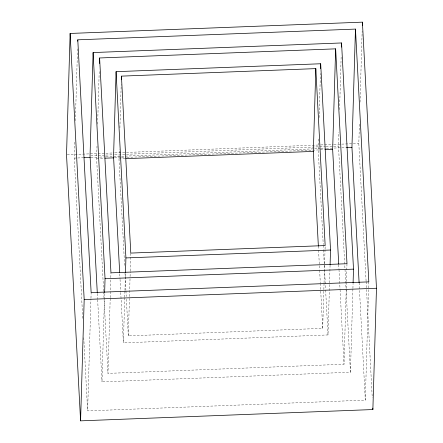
<?xml version="1.0" encoding="UTF-8"?>
<svg xmlns="http://www.w3.org/2000/svg" width="443" height="443" viewBox="0 0 443 443"><rect width="100%" height="100%" fill="white"/><g stroke="black" fill="none" stroke-linecap="round" stroke-linejoin="round"><path stroke-width="0.33" stroke-dasharray="2.21 1.66" d="M82.736 318.334L74.274 158.096L74.767 141.494M75.382 120.745L77.514 48.813M368.82 281.87L365.309 400.145L87.625 410.882L90.953 298.831M90.97 298.139L91.136 292.607M103.634 291.162L96.629 158.511L96.995 146.112M97.648 124.079L99.243 70.371M352.91 289.069L350.441 372.242L101.99 381.849L104.62 293.172M346.437 282.307L344.006 364.251L107.976 373.377L110.202 298.322M110.224 297.63L110.794 278.354M110.816 277.661L110.96 272.844M124.605 265.368L118.979 158.921L119.267 149.263M119.903 127.872L121.194 84.408M330.074 265.207L328.003 334.936L123.398 342.849L124.727 297.973M124.749 297.286L124.932 291.073M124.954 290.381L125.341 277.263M125.363 276.57L125.463 273.121M324.038 283.509L322.703 328.357L128.326 335.872L129.472 297.236M129.494 296.544L130.07 277.224M130.087 276.537L130.231 271.709M130.253 271.016L130.785 253.08M318.451 139.008L318.163 148.676L323.229 244.564M319.087 117.605L320.4 73.422M324.055 282.822L324.608 264.194M324.63 263.502L325.04 249.702M325.062 249.01L325.162 245.56M350.441 372.242L338.491 146.068L338.901 132.319M339.576 109.631L341.165 56.017M346.459 281.621L346.991 263.718M352.927 288.376L353.071 283.564M366.084 280.995L358.819 143.46L359.395 124.162M360.048 102.106L362.152 31.11M67.214 154.734L105.218 153.261M105.91 153.239L114.205 152.918M114.892 152.89L320.123 144.955M320.815 144.927L333.252 144.446M333.944 144.424L358.819 143.46M90.732 155.648L105.224 155.083M105.916 155.061L114.194 154.74M114.887 154.712L325.378 146.572M326.07 146.55L332.97 146.279M333.662 146.256L338.491 146.068M74.274 158.096L77.038 157.99M77.724 157.963L83.251 157.752M90.848 157.453L99.138 157.138M99.83 157.11L105.356 156.894M106.049 156.866L314.015 148.837M314.652 148.804L320.178 148.588M320.87 148.566L325.705 148.377M326.397 148.35L346.426 147.574M96.629 158.511L104.221 158.217M114.571 157.813L120.784 157.575M121.471 157.547L126.305 157.359M126.991 157.337L324.376 149.706M118.979 158.921L125.186 158.683M366.123 281.687L372.253 397.797M359.107 282.734L365.309 400.145M338.751 264.764L338.967 268.907M339.006 269.599L340.03 288.947M340.063 289.633L344.006 364.251M323.268 245.256L323.484 249.392M323.523 250.085L324.542 269.399M324.575 270.092L325.599 289.406M325.633 290.099L328.003 334.936M318.362 246.103L318.545 249.559M318.578 250.251L319.602 269.604M319.636 270.296L320.295 282.734M320.333 283.426L322.703 328.357M125.004 272.971L125.917 290.254M125.956 290.94L126.249 296.472M126.393 299.235L128.326 335.872M119.754 273.863L120.009 278.691M120.042 279.383L120.701 291.799M120.734 292.491L123.398 342.849M103.673 291.854L107.976 373.377M97.327 293.587L97.615 299.103M97.654 299.789L101.99 381.849M83.76 337.671L87.625 410.882"/><path stroke-width="0.66" d="M70.127 33.452L66.522 154.762L80.582 420.85L372.873 409.548L376.478 288.238L362.418 22.15L70.127 33.452L84.181 299.54L80.582 420.85M77.741 41.205L77.785 39.82L355.463 29.083L368.82 281.87L91.136 292.607L77.785 39.82M353.093 282.878L353.497 269.134L341.553 42.954L93.102 52.562L90.04 155.67L97.288 292.895M99.448 63.482L99.609 57.972L335.639 48.846L346.991 263.718L110.96 272.844L99.609 57.972M104.642 292.485L105.046 278.736L93.102 52.562M330.09 264.521L330.522 250.024L320.682 63.759L116.077 71.672L113.558 156.584L119.676 272.484M121.338 79.579L121.437 76.13L315.815 68.615L325.162 245.56L130.785 253.08L121.437 76.13M125.485 272.428L125.917 257.931L116.077 71.672M318.362 246.103L313.356 151.406L315.815 68.615M320.544 68.593L320.682 63.759M338.712 264.072L332.654 149.385L335.639 48.846M341.431 47.08L341.553 42.954M359.107 282.734L351.952 147.358L355.463 29.083M362.319 25.594L362.418 22.15M83.943 157.725L90.162 157.481M346.426 147.574L351.952 147.358M104.908 158.19L113.879 157.841M325.062 149.679L332.654 149.385M125.873 158.655L313.356 151.406M125.917 257.931L330.522 250.024M105.046 278.736L353.497 269.134M84.181 299.54L376.478 288.238M372.801 408.169L372.873 409.548"/></g></svg>
